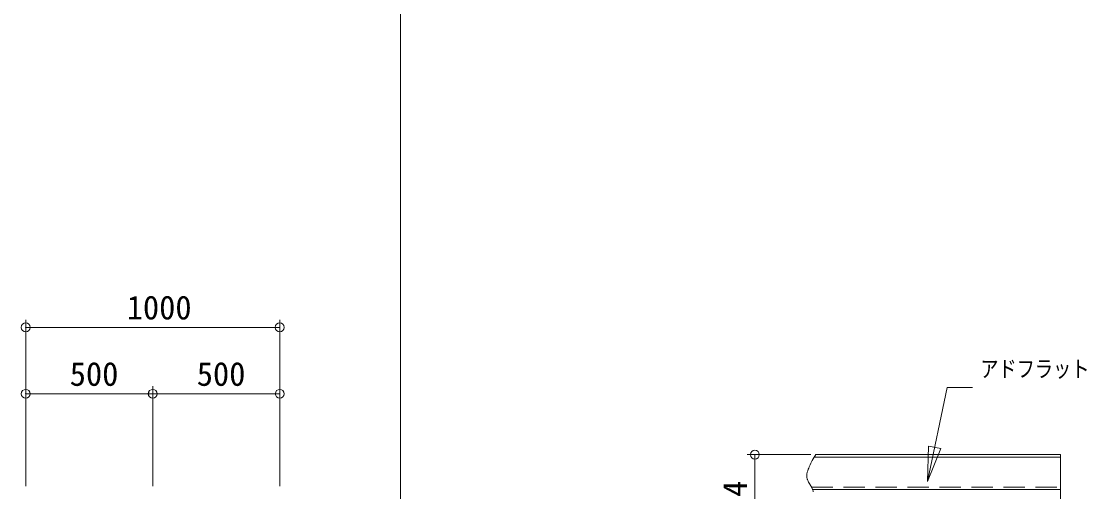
# Model space of a CAD drawing. Units: millimetres, scale not verified. Extents: x -17950 to 17950, y -5550 to 5550.
# Drawn here: x -9395 to -5201, y -1852 to 0 of the extents above; entities that cross this region are included whole.
import ezdxf
from ezdxf.enums import TextEntityAlignment as Align

# ---------------------------------------------------------------- set-up
doc = ezdxf.new("R2010")
doc.units = ezdxf.units.MM
doc.header["$LTSCALE"] = 70
doc.header["$PDMODE"] = 32
doc.header["$PDSIZE"] = 35
doc.linetypes.add('DASHED1', pattern=[1.8, 1.2, -0.6])
for name, color, linetype, lineweight in [('0-F_0', 7, 'Continuous', 9), ('2-6_text', 7, 'Continuous', 9), ('2-9_図面枠', 7, 'Continuous', 9)]:
    doc.layers.add(name, color=color, linetype=linetype, lineweight=lineweight)
doc.styles.add('ＭＳ ゴシック', font='')
doc.styles.get('ＭＳ ゴシック').set_extended_font_data('MS Gothic')

msp = doc.modelspace()

# ---------------------------------------------------------------- linework, layer by layer
at = {"layer": '0-F_0'}
for p, q in [((-9377.96, -1460.79), (-9377.96, -1175.35)), ((-8377.95, -1205.35), (-9377.96, -1205.35)), ((-9277.96, -1205.35), (-8477.94, -1205.35)), ((-8377.95, -1460.79), (-8377.95, -1175.35)), ((-9377.96, -1830.58), (-9377.96, -1436.84)), ((-8877.95, -1466.84), (-9377.96, -1466.84)), ((-9277.96, -1466.84), (-8977.95, -1466.84)), ((-8877.95, -1830.58), (-8877.95, -1436.84)), ((-8877.79, -1830.58), (-8877.79, -1436.84)), ((-8377.79, -1466.84), (-8877.79, -1466.84)), ((-8777.79, -1466.84), (-8477.79, -1466.84)), ((-8377.79, -1830.58), (-8377.79, -1436.84)), ((-6287.12, -1706.37), (-6537.18, -1706.37)), ((-6507.19, -2140.68), (-6507.19, -1706.37)), ((-6273.51, -1715.97), (-5303.38, -1715.97)), ((-6267.12, -1706.37), (-5303.38, -1706.37)), ((-5303.38, -1706.37), (-5303.38, -1946.36)), ((-6507.19, -1806.36), (-6507.19, -2040.69)), ((-6279.63, -1843.97), (-5303.38, -1843.97))]:
    msp.add_line(p, q, dxfattribs=at)
at = {"layer": '0-F_0', "linetype": 'DASHED1'}
msp.add_line((-6283.72, -1834.36), (-5303.38, -1834.36), dxfattribs=at)
at = {"layer": '0-F_0'}
msp.add_lwpolyline([(-6267.12, -1706.37), (-6270.9, -1711.88), (-6273.59, -1716.1), (-6277.4, -1722.57), (-6280.99, -1729.2), (-6284.05, -1735.24), (-6286.27, -1739.86), (-6289.51, -1746.93), (-6292.71, -1754.18), (-6294.99, -1759.54), (-6296.65, -1763.61), (-6298.92, -1769.75), (-6299.93, -1772.82), (-6300.83, -1775.89), (-6301.52, -1778.62), (-6302.03, -1781), (-6302.69, -1785.14), (-6302.98, -1788.21), (-6303.05, -1790.5), (-6302.93, -1793.9), (-6302.75, -1795.58), (-6302.49, -1797.24), (-6301.88, -1800.02), (-6301.16, -1802.43), (-6300.42, -1804.51), (-6298.87, -1808.12), (-6297.55, -1810.8), (-6295.36, -1814.79), (-6292.99, -1818.77), (-6286.5, -1829.37), (-6284.96, -1832.06), (-6282.82, -1836.15), (-6281.86, -1838.21), (-6280.97, -1840.31), (-6279.93, -1843.07), (-6279.15, -1845.51), (-6278.03, -1849.86), (-6277.38, -1853.17)], dxfattribs=at)
for p in [(-9377.96, -1205.35), (-8377.95, -1205.35), (-9377.96, -1466.84), (-8877.95, -1466.84), (-8877.79, -1466.84), (-8377.79, -1466.84), (-6507.19, -1706.37)]:
    msp.add_point(p, dxfattribs=at)
at = {"layer": '2-6_text'}
for p, q in [((-5827.28, -1812.8), (-5749.76, -1442.12)), ((-5749.76, -1442.12), (-5649.76, -1442.12)), ((-5822.86, -1672.87), (-5827.28, -1812.8)), ((-5822.86, -1672.87), (-5775.27, -1682.83)), ((-5775.27, -1682.83), (-5827.28, -1812.8))]:
    msp.add_line(p, q, dxfattribs=at)
at = {"layer": '2-9_図面枠'}
msp.add_line((-7902.37, 5550), (-7902.37, -4950), dxfattribs=at)

# ---------------------------------------------------------------- texts
at = {"layer": '0-F_0', "color": 2, "style": 'ＭＳ ゴシック'}
for s, p in [('1000', (-8980.36, -1202.15)), ('500', (-9204.75, -1463.64)), ('500', (-8704.59, -1463.64))]:
    msp.add_text(s, height=93.84, dxfattribs=at).set_placement(p, align=Align.BOTTOM_LEFT)
msp.add_text('434', height=93.84, rotation=90, dxfattribs=at).set_placement((-6510.39, -2000.33), align=Align.BOTTOM_LEFT)
at = {"layer": '2-6_text', "style": 'ＭＳ ゴシック', "width": 0.8}
msp.add_text('アドフラット', height=65.69, dxfattribs=at).set_placement((-5619.76, -1421.08), align=Align.BOTTOM_LEFT)

doc.saveas('drawing.dxf')
